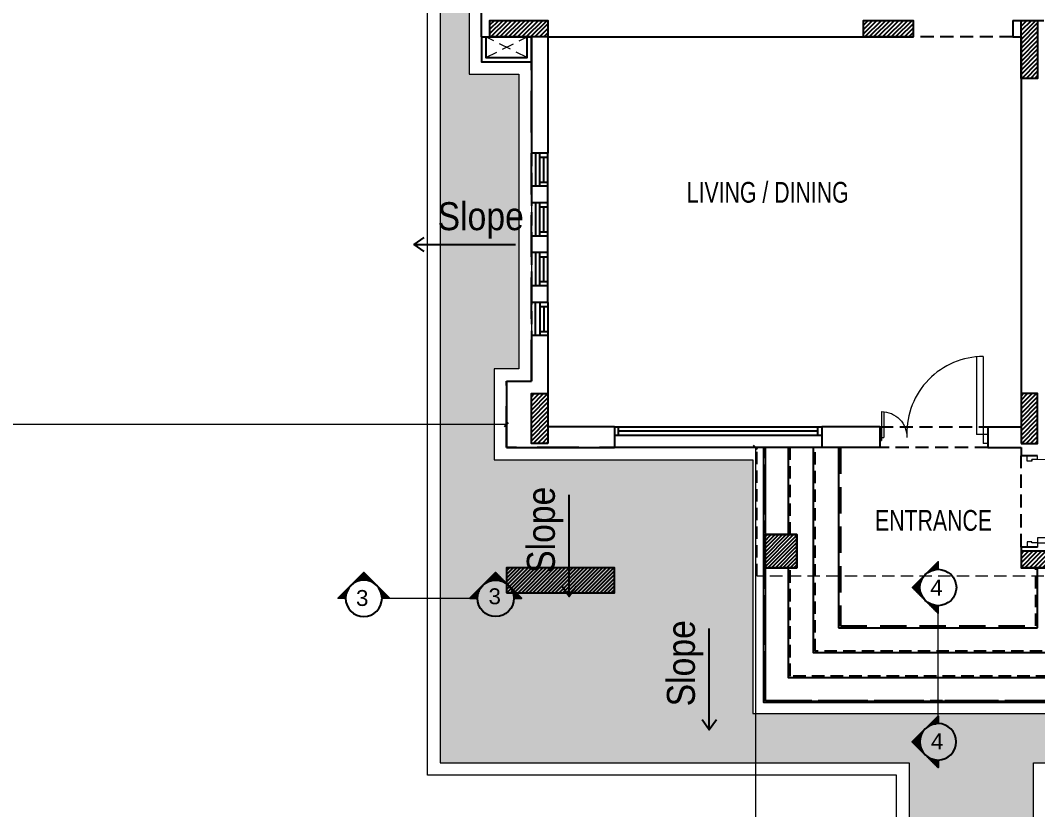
# Model space of a CAD drawing. Header units: centimetres. Extents: x 7997 to 116674, y 1017 to 13844.
# Drawn here: x 15858 to 17084, y 10489 to 11440 of the extents above; entities that cross this region are included whole.
import ezdxf
from ezdxf.enums import TextEntityAlignment as Align

# ---------------------------------------------------------------- set-up
doc = ezdxf.new("R2010")
doc.units = ezdxf.units.CM
doc.header["$LTSCALE"] = 200
doc.header["$PDMODE"] = 2
for name, pattern in [('A-106-Typical Floor Plan$0$HIDDEN', [0.375, 0.25, -0.125]), ('DASHED', [0.75, 0.5, -0.25]), ('DASHED2', [0.375, 0.25, -0.125]), ('HIDDEN2', [4.7625, 3.175, -1.5875]), ('PHANTOM', [109, 55, -8, 15, -8, 15, -8])]:
    doc.linetypes.add(name, pattern=pattern)
for name, color, linetype in [('A-100-TEXT-TLT', 3, 'Continuous'), ('A_SYMBOLS', 2, 'Continuous'), ('COL', 1, 'Continuous'), ('DIM', 11, 'Continuous'), ('DORWIN', 4, 'Continuous'), ('STEP', 7, 'Continuous'), ('STEPS', 7, 'Continuous'), ('WIN', 6, 'Continuous'), ('WINDOR', 6, 'Continuous'), ('Z-RUBBER', 8, 'Continuous')]:
    doc.layers.add(name, color=color, linetype=linetype)
for name, color, linetype, lineweight in [('FIXTURE', 6, 'Continuous', 13), ('HAT', 8, 'Continuous', 9), ('TEXT', 6, 'Continuous', 18), ('WALL', 3, 'Continuous', 25)]:
    doc.layers.add(name, color=color, linetype=linetype, lineweight=lineweight)
doc.styles.get("Standard").update_dxf_attribs({"font": 'arial.ttf'})
doc.styles.add('style8', font='swisscl.ttf', dxfattribs={"width": 0.8})
doc.styles.add('T1', font='times.ttf')
doc.styles.add('T2', font='')
doc.styles.add('text', font='BOD_I.TTF', dxfattribs={"width": 0.7})
doc.styles.add('TEXT-AXIS', font='sanss___.ttf', dxfattribs={"height": 0.25})
doc.styles.get('T2').set_extended_font_data('Elisia')
doc.dimstyles.new('NORMAL', dxfattribs={"dimtxt": 18, "dimasz": 5, "dimexe": 5, "dimexo": 5, "dimgap": 1, "dimtad": 0, "dimdec": 0, "dimdsep": 46, "dimtxsty": 'T2', "dimblk1": 'OBLIQUE', "dimblk2": 'OBLIQUE', "dimsah": 1, "dimcen": 0.09, "dimclrd": 4, "dimclre": 4, "dimclrt": 6, "dimadec": 0, "dimazin": 0, "dimtfac": 1, "dimtdec": 0, "dimtofl": 0, "dimtmove": 1, "dimatfit": 2, "dimldrblk": 'OPEN30', "dimfxl": 0, "dimtolj": 1, "dimtzin": 0, "dimlwd": 5, "dimlwe": 5, "dimarcsym": 0})
doc.dimstyles.get("Standard").update_dxf_attribs({"dimtxt": 0.18, "dimasz": 0.18, "dimexe": 0.18, "dimexo": 0.0625, "dimgap": 0.09, "dimtad": 0, "dimtih": 1, "dimtoh": 1, "dimdec": 4, "dimzin": 0, "dimdsep": 46, "dimtxsty": 'Standard', "dimcen": 0.09, "dimadec": 0, "dimazin": 0, "dimtfac": 1, "dimtdec": 4, "dimtofl": 0, "dimtmove": 0, "dimatfit": 3, "dimfxl": 0, "dimtolj": 1, "dimtzin": 0, "dimarcsym": 0})
pattern_1 = [(45, (-39757.2027, -54636.4848), (-2.65165043, 2.65165043), [])]

# ---------------------------------------------------------------- blocks, each defined once
blk = doc.blocks.new('01-PLOT LAYOUT-selattin')
at = {"layer": 'Defpoints', "color": 0, "linetype": 'DASHED2'}
blk.add_lwpolyline([(2809, 2044.4), (2393, 2044.4), (2393, 2349.9), (2081, 2349.9), (2081, 2429.9), (2111, 2429.9), (2111, 2844.9), (2051, 2844.9), (2051, 2934.9), (2061, 2934.9), (2061, 3034.9), (2051, 3034.9), (2051, 3124.9), (2111, 3124.9), (2111, 3529.9), (2081, 3529.9), (2081, 3609.9), (2211, 3609.9), (2211, 3579.9), (2701, 3579.9), (2701, 3689.9), (3021, 3689.9)], dxfattribs=at)
blk = doc.blocks.new('_OBLIQUE')
at = {"color": 0, "linetype": 'ByBlock'}
blk.add_line((-0.5, -0.5), (0.5, 0.5), dxfattribs=at)
blk = doc.blocks.new('*D1468')
at = {"layer": 'Defpoints', "color": 0, "transparency": 16777216}
for p in [(15130.6, 11465.4), (15130.6, 11464.1), (16413.6, 11465.4)]:
    blk.add_point(p, dxfattribs=at)
at = {"layer": 'DIM', "color": 4, "lineweight": 5, "transparency": 16777216}
for p, q in [((15130.6, 11464.1), (15717.9, 11464.1)), ((16413.6, 11464.1), (15826.2, 11464.1)), ((15130.6, 11460.4), (15130.6, 11459.1)), ((16413.6, 11460.4), (16413.6, 11459.1))]:
    blk.add_line(p, q, dxfattribs=at)
at = {"layer": 'DIM', "color": 4, "lineweight": 5, "transparency": 16777216, "xscale": 5, "yscale": 5, "zscale": 5, "rotation": 180}
blk.add_blockref('_OBLIQUE', (15130.6, 11464.1), dxfattribs=at)
at = {"layer": 'DIM', "color": 4, "lineweight": 5, "transparency": 16777216, "xscale": 5, "yscale": 5, "zscale": 5}
blk.add_blockref('_OBLIQUE', (16413.6, 11464.1), dxfattribs=at)
at = {"layer": 'DIM', "color": 6, "transparency": 16777216, "insert": (15772.1, 11464.1), "char_height": 40, "attachment_point": 5, "style": 'T1'}
blk.add_mtext('\\A1;1283', dxfattribs=at)
blk = doc.blocks.new('_Open30')
at = {"color": 0, "linetype": 'ByBlock', "lineweight": -2}
for p, q in [((-1, 0.27), (0, 0)), ((0, 0), (-1, -0.27)), ((0, 0), (-1, 0))]:
    blk.add_line(p, q, dxfattribs=at)
blk = doc.blocks.new('*D1469')
at = {"layer": 'Defpoints', "color": 0, "transparency": 16777216}
for p in [(15130.6, 10965.4), (16443.6, 10965.4), (15130.6, 10953.1)]:
    blk.add_point(p, dxfattribs=at)
at = {"layer": 'DIM', "color": 4, "lineweight": 5, "transparency": 16777216}
for p, q in [((15130.6, 10960.4), (15130.6, 10948.1)), ((16443.6, 10960.4), (16443.6, 10948.1)), ((15130.6, 10953.1), (15732.9, 10953.1)), ((16443.6, 10953.1), (15841.2, 10953.1))]:
    blk.add_line(p, q, dxfattribs=at)
at = {"layer": 'DIM', "color": 4, "lineweight": 5, "transparency": 16777216, "xscale": 5, "yscale": 5, "zscale": 5, "rotation": 180}
blk.add_blockref('_OBLIQUE', (15130.6, 10953.1), dxfattribs=at)
at = {"layer": 'DIM', "color": 4, "lineweight": 5, "transparency": 16777216, "xscale": 5, "yscale": 5, "zscale": 5}
blk.add_blockref('_OBLIQUE', (16443.6, 10953.1), dxfattribs=at)
at = {"layer": 'DIM', "color": 6, "transparency": 16777216, "insert": (15787.1, 10953.1), "char_height": 40, "attachment_point": 5, "style": 'T1'}
blk.add_mtext('\\A1;1313', dxfattribs=at)
blk = doc.blocks.new('*D1471')
at = {"layer": 'Defpoints', "color": 0, "transparency": 16777216}
for p in [(16753.6, 10925.4), (16743.6, 8899.4), (16753.6, 8899.4)]:
    blk.add_point(p, dxfattribs=at)
at = {"layer": 'DIM', "color": 4, "lineweight": 5, "transparency": 16777216}
for p, q in [((16748.6, 10925.4), (16738.6, 10925.4)), ((16743.6, 10925.4), (16743.6, 9970.7)), ((16743.6, 8899.4), (16743.6, 9854.1)), ((16748.6, 8899.4), (16738.6, 8899.4))]:
    blk.add_line(p, q, dxfattribs=at)
at = {"layer": 'DIM', "color": 4, "lineweight": 5, "transparency": 16777216, "xscale": 5, "yscale": 5, "zscale": 5}
for p, rotation in [((16743.6, 10925.4), 90), ((16743.6, 8899.4), 270)]:
    blk.add_blockref('_OBLIQUE', p, dxfattribs=dict(at, rotation=rotation))
at = {"layer": 'DIM', "color": 6, "transparency": 16777216, "insert": (16743.6, 9912.4), "char_height": 40, "attachment_point": 5, "rotation": 90, "style": 'T1'}
blk.add_mtext('\\A1;2026', dxfattribs=at)
blk = doc.blocks.new('D1')
at = {"layer": 'FIXTURE'}
for p, q in [((-11.17, 29.99), (-11.17, -4.5)), ((-8.17, 30.13), (-8.17, -8.5)), ((-6.17, -4.5), (-11.17, -4.5)), ((-6.17, -4.5), (-6.17, -8.5)), ((-6.17, -8.5), (-8.17, -8.5))]:
    blk.add_line(p, q, dxfattribs=at)
blk.add_arc((-8.05, -3.87), 34, 90.1982, 181.0554, dxfattribs=at)
blk = doc.blocks.new('A$C414D25BB')
at = {"layer": 'Z-RUBBER', "ltscale": 0.05}
h = blk.add_hatch(dxfattribs=at)
h.set_pattern_fill('ANSI31', color=256, style=0)
h.set_pattern_definition([(45, (-21734.0303, -7392.24753), (-0.08838834765, 0.08838834765), [])])
h.paths.add_polyline_path([(0.114, 0.0618, -5.138733), (0.1155, 0.0618), (0.1155, 0.0603), (0.1162, 0.0603), (0.1155, 0.0581), (0.1162, 0.0581), (0.1147, 0.0556), (0.1132, 0.0581), (0.114, 0.0581), (0.1132, 0.0603), (0.114, 0.0603)])
at = {"layer": 'FIXTURE'}
for p, q in [((0.8572, 0.9156), (0.8572, 0.1156)), ((0.9072, 0.9156), (0.8572, 0.9156)), ((0.9072, 0.1156), (0.9072, 0.9156)), ((0.1072, 0.1156), (0.0722, 0.1156)), ((0.0722, 0.1156), (0.0722, 0.0156)), ((0.1072, 0.1156), (0.1072, 0.0616)), ((0.8572, 0.1156), (0.9072, 0.1156)), ((0.9072, 0.1156), (0.9472, 0.1156)), ((0.9072, 0.1156), (0.9072, 0.0616)), ((0.9472, 0.1156), (0.9472, 0.0156)), ((0.1222, 0.0156), (0.0722, 0.0156)), ((0.1192, 0.0616), (0.1072, 0.0616)), ((0.1122, 0.0616), (0.1222, 0.0616)), ((0.1222, 0.0616), (0.1222, 0.0156)), ((0.9072, 0.0616), (0.8972, 0.0616)), ((0.8972, 0.0616), (0.8972, 0.0156)), ((0.8972, 0.0156), (0.9472, 0.0156))]:
    blk.add_line(p, q, dxfattribs=at)
blk.add_lwpolyline([(0.9055, 0.0616), (0.904, 0.0616)], dxfattribs=at)
blk.add_arc((0.9072, 0.1156), 0.8, 90, 180, dxfattribs=at)
blk = doc.blocks.new('05-GF COLUMNS-Essa', base_point=(34188.1, 8657))
at = {"layer": 'COL', "ltscale": 0.05}
h = blk.add_hatch(dxfattribs=at)
h.set_pattern_fill('ANSI31', color=8, scale=30)
h.set_pattern_definition(pattern_1)
h.paths.add_polyline_path([(35208.1, 10172), (35228.1, 10172), (35228.1, 10112), (35208.1, 10112)])
h = blk.add_hatch(dxfattribs=at)
h.set_pattern_fill('ANSI31', color=8, scale=30)
h.set_pattern_definition(pattern_1)
h.paths.add_polyline_path([(34808.1, 10042), (34828.1, 10042), (34828.1, 10102), (34808.1, 10102)])
h = blk.add_hatch(dxfattribs=at)
h.set_pattern_fill('ANSI31', color=8, scale=30, angle=-90)
h.set_pattern_definition([(315, (-30460.432, 84037.2598), (2.65165043, 2.65165043), [])])
h.paths.add_polyline_path([(34238.1, 10062), (34238.1, 10002), (34218.1, 10002), (34218.1, 10062)])
h = blk.add_hatch(dxfattribs=at)
h.set_pattern_fill('ANSI31', color=8, scale=30)
h.set_pattern_definition(pattern_1)
h.paths.add_polyline_path([(35208.1, 9677), (35228.1, 9677), (35228.1, 9737), (35208.1, 9737)])
h = blk.add_hatch(dxfattribs=at)
h.set_pattern_fill('ANSI31', color=8, scale=30)
h.set_pattern_definition(pattern_1)
h.paths.add_polyline_path([(34808.1, 9587), (34828.1, 9587), (34828.1, 9657), (34808.1, 9657)])
h = blk.add_hatch(dxfattribs=at)
h.set_pattern_fill('ANSI31', color=8, scale=30)
h.set_pattern_definition(pattern_1)
h.paths.add_polyline_path([(34238.1, 9587), (34168.1, 9587), (34168.1, 9607), (34238.1, 9607)])
h = blk.add_hatch(dxfattribs=at)
h.set_pattern_fill('ANSI31', color=8, scale=30)
h.set_pattern_definition(pattern_1)
h.paths.add_polyline_path([(34238.1, 9327), (34168.1, 9327), (34168.1, 9347), (34238.1, 9347)])
h = blk.add_hatch(dxfattribs=at)
h.set_pattern_fill('ANSI31', color=8, scale=30)
h.set_pattern_definition([(45, (84403.0126, 12699.296), (-2.65165043, 2.65165043), [])])
h.paths.add_polyline_path([(34678.1, 9327), (34618.1, 9327), (34618.1, 9347), (34678.1, 9347)])
h = blk.add_hatch(dxfattribs=at)
h.set_pattern_fill('ANSI31', color=8, scale=30)
h.set_pattern_definition(pattern_1)
h.paths.add_polyline_path([(34808.1, 9347), (34828.1, 9347), (34828.1, 9277), (34808.1, 9277)])
h = blk.add_hatch(dxfattribs=at)
h.set_pattern_fill('ANSI31', color=8, scale=30)
h.set_pattern_definition(pattern_1)
h.paths.add_polyline_path([(35208.1, 9347), (35228.1, 9347), (35228.1, 9287), (35208.1, 9287)])
h = blk.add_hatch(dxfattribs=at)
h.set_pattern_fill('ANSI31', color=8, scale=30)
h.set_pattern_definition(pattern_1)
h.paths.add_polyline_path([(34238.1, 8837), (34218.1, 8837), (34218.1, 8897), (34238.1, 8897)])
h = blk.add_hatch(dxfattribs=at)
h.set_pattern_fill('ANSI31', color=8, scale=30)
h.set_pattern_definition(pattern_1)
h.paths.add_polyline_path([(34808.1, 8837), (34828.1, 8837), (34828.1, 8897), (34808.1, 8897)])
h = blk.add_hatch(dxfattribs=at)
h.set_pattern_fill('ANSI31', color=8, scale=30)
h.set_pattern_definition(pattern_1)
h.paths.add_polyline_path([(35228.1, 8687), (35208.1, 8687), (35208.1, 8747), (35228.1, 8747)])
h = blk.add_hatch(dxfattribs=at)
h.set_pattern_fill('ANSI31', color=8, scale=30)
h.set_pattern_definition(pattern_1)
h.paths.add_polyline_path([(34808.1, 8707), (34808.1, 8687), (34868.1, 8687), (34868.1, 8707)])
at = {"layer": 'DIM'}
h = blk.add_hatch(dxfattribs=at)
h.set_pattern_fill('ANSI31', color=8)
h.set_pattern_definition([(45, (34498.055, 8687.002), (-2.24506, 2.24506), [])])
h.paths.add_polyline_path([(34498.1, 8687), (34538.1, 8687), (34538.1, 8727), (34498.1, 8727)])
h = blk.add_hatch(dxfattribs=at)
h.set_pattern_fill('ANSI31', color=8)
h.set_pattern_definition([(45, (34188.055, 8657.002), (-2.245064, 2.245064), [])])
h.paths.add_polyline_path([(34188.1, 8657), (34318.1, 8657), (34318.1, 8687), (34188.1, 8687)])
at = {"layer": 'COL'}
for points in [[(35208.1, 10172), (35228.1, 10172), (35228.1, 10112), (35208.1, 10112)], [(34808.1, 10042), (34828.1, 10042), (34828.1, 10102), (34808.1, 10102)], [(34238.1, 10062), (34238.1, 10002), (34218.1, 10002), (34218.1, 10062)], [(35208.1, 9677), (35228.1, 9677), (35228.1, 9737), (35208.1, 9737)], [(34808.1, 9587), (34828.1, 9587), (34828.1, 9657), (34808.1, 9657)], [(34238.1, 9587), (34168.1, 9587), (34168.1, 9607), (34238.1, 9607)], [(34238.1, 9327), (34168.1, 9327), (34168.1, 9347), (34238.1, 9347)], [(34678.1, 9327), (34618.1, 9327), (34618.1, 9347), (34678.1, 9347)], [(34808.1, 9347), (34828.1, 9347), (34828.1, 9277), (34808.1, 9277)], [(35208.1, 9347), (35228.1, 9347), (35228.1, 9287), (35208.1, 9287)], [(34238.1, 8837), (34218.1, 8837), (34218.1, 8897), (34238.1, 8897)], [(34808.1, 8837), (34828.1, 8837), (34828.1, 8897), (34808.1, 8897)], [(35228.1, 8687), (35208.1, 8687), (35208.1, 8747), (35228.1, 8747)], [(34498.1, 8687), (34538.1, 8687), (34538.1, 8727), (34498.1, 8727)], [(34808.1, 8707), (34808.1, 8687), (34868.1, 8687), (34868.1, 8707)], [(34188.1, 8657), (34318.1, 8657), (34318.1, 8687), (34188.1, 8687)]]:
    blk.add_lwpolyline(points, close=True, dxfattribs=at)
blk = doc.blocks.new('02-GROUND FLOOR PLAN-selattin', base_point=(28755.4, 25545.3))
at = {"layer": 'HAT', "linetype": 'DASHED', "ltscale": 0.15}
for p, q in [((27710.4, 24665.3), (27660.4, 24690.3)), ((27660.4, 24665.3), (27710.4, 24690.3)), ((27987.4, 24040.3), (27987.4, 24195.3)), ((28625.4, 24040.3), (27987.4, 24040.3))]:
    blk.add_line(p, q, dxfattribs=at)
at = {"layer": 'STEPS', "color": 8, "linetype": 'HIDDEN2', "ltscale": 0.025}
for p, q in [((28295.4, 24690.3), (28175.4, 24690.3)), ((27715.4, 24550.3), (27715.4, 24330.3)), ((28135.4, 24220.3), (28265.4, 24220.3)), ((28265.4, 24195.3), (28135.4, 24195.3)), ((28305.4, 24075.3), (28305.4, 24185.3))]:
    blk.add_line(p, q, dxfattribs=at)
at = {"layer": 'STEPS'}
for p, q in [((28085.4, 24195.3), (28085.4, 23977.8)), ((28325.4, 23977.8), (28325.4, 24050.3)), ((28085.4, 23977.8), (28325.4, 23977.8))]:
    blk.add_line(p, q, dxfattribs=at)
at = {"layer": 'STEPS', "color": 8, "linetype": 'HIDDEN2', "ltscale": 0.05}
for p, q in [((28087.9, 24195.3), (28087.9, 23980.3)), ((28087.9, 23980.3), (28323.4, 23980.3))]:
    blk.add_line(p, q, dxfattribs=at)
at = {"layer": 'STEPS'}
for points in [[(28415.4, 24050.3), (28415.4, 23887.8), (27995.4, 23887.8), (27995.4, 24195.3)], [(28025.4, 24090.3), (28025.4, 24195.3)], [(28355.4, 24050.3), (28355.4, 23947.8), (28055.4, 23947.8), (28055.4, 24195.3)], [(28385.4, 24050.3), (28385.4, 23917.8), (28025.4, 23917.8), (28025.4, 24050.3)]]:
    blk.add_lwpolyline(points, dxfattribs=at)
at = {"layer": 'WALL', "ltscale": 150}
for p, q in [((27655.4, 24690.3), (27655.4, 24780.3)), ((27685.4, 24275.3), (27685.4, 24195.3))]:
    blk.add_line(p, q, dxfattribs=at)
at = {"layer": 'WALL'}
for p, q in [((28175.4, 24710.3), (28175.4, 24690.3)), ((28295.4, 24710.3), (28332.9, 24710.3)), ((28295.4, 24710.3), (28295.4, 24690.3)), ((27655.4, 24690.3), (27715.4, 24690.3)), ((27715.4, 24690.3), (27715.4, 24550.3)), ((27735.4, 24690.3), (27735.4, 24550.3)), ((27735.4, 24690.3), (28175.4, 24690.3)), ((28295.4, 24690.3), (28305.4, 24690.3)), ((28305.4, 24690.3), (28305.4, 24220.3)), ((27735.4, 24550.3), (27715.4, 24550.3)), ((27735.4, 24510.3), (27715.4, 24510.3)), ((27715.4, 24510.3), (27715.4, 24490.3)), ((27735.4, 24490.3), (27735.4, 24510.3)), ((27735.4, 24490.3), (27715.4, 24490.3)), ((27735.4, 24450.3), (27715.4, 24450.3)), ((27715.4, 24450.3), (27715.4, 24430.3)), ((27735.4, 24430.3), (27735.4, 24450.3)), ((27735.4, 24430.3), (27715.4, 24430.3)), ((27735.4, 24390.3), (27715.4, 24390.3)), ((27715.4, 24390.3), (27715.4, 24370.3)), ((27735.4, 24370.3), (27735.4, 24390.3)), ((27735.4, 24370.3), (27715.4, 24370.3)), ((27715.4, 24330.3), (27715.4, 24275.3)), ((27735.4, 24330.3), (27715.4, 24330.3)), ((27735.4, 24330.3), (27735.4, 24220.3)), ((27685.4, 24275.3), (27715.4, 24275.3)), ((27815.4, 24220.3), (27735.4, 24220.3)), ((27815.4, 24220.3), (27815.4, 24195.3)), ((28135.4, 24220.3), (28065.4, 24220.3)), ((28065.4, 24220.3), (28065.4, 24195.3)), ((28135.4, 24220.3), (28135.4, 24195.3)), ((28265.4, 24220.3), (28305.4, 24220.3)), ((28265.4, 24220.3), (28265.4, 24195.3)), ((27685.4, 24195.3), (27815.4, 24195.3)), ((28135.4, 24195.3), (28065.4, 24195.3)), ((28265.4, 24195.3), (28305.4, 24195.3)), ((28305.4, 24195.3), (28305.4, 24185.3)), ((28325.4, 24185.3), (28305.4, 24185.3)), ((28305.4, 24075.3), (28305.4, 24050.3)), ((28325.4, 24075.3), (28305.4, 24075.3)), ((28405.4, 24050.3), (28305.4, 24050.3))]:
    blk.add_line(p, q, dxfattribs=at)
at = {"layer": 'WALL', "color": 8, "linetype": 'A-106-Typical Floor Plan$0$HIDDEN', "ltscale": 0.3}
blk.add_line((28323.4, 23980.3), (28323.4, 24050.3), dxfattribs=at)
for points in [[(28413.4, 24050.3), (28413.4, 23889.8), (27997.4, 23889.8), (27997.4, 24195.3)], [(28027.4, 24090.3), (28027.4, 24195.3)], [(28353.4, 24050.3), (28353.4, 23949.8), (28057.4, 23949.8), (28057.4, 24195.3)], [(28383.4, 24050.3), (28383.4, 23919.8), (28027.4, 23919.8), (28027.4, 24050.3)]]:
    blk.add_lwpolyline(points, dxfattribs=at)
at = {"layer": 'WALL'}
blk.add_lwpolyline([(28035.4, 24050.3), (27995.4, 24050.3), (27995.4, 24090.3), (28035.4, 24090.3)], close=True, dxfattribs=at)
at = {"layer": 'WIN'}
for points in [[(27655.4, 24690.3), (27655.4, 24660.3), (27715.4, 24660.3), (27715.4, 24690.3)], [(27660.4, 24690.3), (27660.4, 24665.3), (27710.4, 24665.3), (27710.4, 24690.3)]]:
    blk.add_lwpolyline(points, dxfattribs=at)
at = {"layer": 'WINDOR'}
for p, q in [((27720.4, 24550.3), (27720.4, 24510.3)), ((27725.4, 24510.3), (27725.4, 24550.3)), ((27725.4, 24545.3), (27735.4, 24545.3)), ((27730.4, 24515.3), (27730.4, 24545.3)), ((27735.4, 24510.3), (27735.4, 24550.3)), ((27735.4, 24510.3), (27735.4, 24550.3)), ((27725.4, 24515.3), (27735.4, 24515.3)), ((27720.4, 24490.3), (27720.4, 24450.3)), ((27725.4, 24450.3), (27725.4, 24490.3)), ((27735.4, 24450.3), (27735.4, 24490.3)), ((27735.4, 24450.3), (27735.4, 24490.3)), ((27725.4, 24485.3), (27735.4, 24485.3)), ((27730.4, 24455.3), (27730.4, 24485.3)), ((27725.4, 24455.3), (27735.4, 24455.3)), ((27720.4, 24430.3), (27720.4, 24390.3)), ((27725.4, 24390.3), (27725.4, 24430.3)), ((27735.4, 24390.3), (27735.4, 24430.3)), ((27735.4, 24390.3), (27735.4, 24430.3)), ((27725.4, 24425.3), (27735.4, 24425.3)), ((27730.4, 24395.3), (27730.4, 24425.3)), ((27725.4, 24395.3), (27735.4, 24395.3)), ((27720.4, 24330.3), (27720.4, 24370.3)), ((27725.4, 24370.3), (27725.4, 24330.3)), ((27735.4, 24370.3), (27735.4, 24330.3)), ((27735.4, 24370.3), (27735.4, 24330.3)), ((27725.4, 24365.3), (27735.4, 24365.3)), ((27730.4, 24365.3), (27730.4, 24335.3)), ((27725.4, 24335.3), (27735.4, 24335.3)), ((27815.4, 24220.3), (28065.4, 24220.3)), ((27815.4, 24210.3), (28065.4, 24210.3)), ((27820.4, 24210.3), (27820.4, 24220.3)), ((27820.4, 24215.3), (28060.4, 24215.3)), ((28060.4, 24210.3), (28060.4, 24220.3)), ((28065.4, 24195.3), (27815.4, 24195.3))]:
    blk.add_line(p, q, dxfattribs=at)
at = {"color": 6, "ltscale": 2}
blk.add_blockref('05-GF COLUMNS-Essa', (27685.4, 24020.3), dxfattribs=at)
at = {"layer": 'DORWIN'}
for p, xscale, yscale, zscale in [((28282.1, 24223.1), 2.720354094101387, 2.720354094101387, 2.720354094101387), ((28129.8, 24211.3), -0.9067847064499407, 0.9067847064499407, 0.9067847064499407)]:
    blk.add_blockref('D1', p, dxfattribs=dict(at, xscale=xscale, yscale=yscale, zscale=zscale))
at = {"layer": 'WALL', "color": 0, "xscale": 125.7142855977901, "yscale": 125.7142855977901, "zscale": 125.7142855977901, "rotation": 270}
blk.add_blockref('A$C414D25BB', (28310.8, 24194.4), dxfattribs=at)
at = {"layer": 'TEXT', "style": 'style8'}
for s, p in [('LIVING / DINING', (27902.6, 24490.5)), ('ENTRANCE', (28129.5, 24095))]:
    blk.add_text(s, height=25, dxfattribs=at).set_placement(p)
blk = doc.blocks.new('*X371')
at = {"color": 0}
for p, q in [((77.61, 120.75), (78.93, 120.75)), ((77.79, 120.94), (78.93, 120.94)), ((77.98, 121.12), (78.93, 121.12)), ((78.17, 121.31), (78.93, 121.31)), ((78.36, 121.5), (78.93, 121.5)), ((78.54, 121.69), (78.93, 121.69)), ((78.73, 121.88), (78.93, 121.88)), ((78.92, 122.06), (78.93, 122.06)), ((74.23, 117.38), (74.28, 117.38)), ((74.42, 117.56), (74.43, 117.56)), ((74.61, 117.75), (74.61, 117.75)), ((74.79, 117.94), (74.8, 117.94)), ((74.98, 118.12), (75, 118.12)), ((75.17, 118.31), (75.23, 118.31)), ((75.36, 118.5), (75.48, 118.5)), ((75.54, 118.69), (75.77, 118.69)), ((75.73, 118.88), (76.09, 118.88)), ((75.92, 119.06), (76.47, 119.06)), ((76.11, 119.25), (76.94, 119.25)), ((76.29, 119.44), (77.58, 119.44)), ((76.48, 119.62), (78.93, 119.62)), ((76.67, 119.81), (78.93, 119.81)), ((76.86, 120), (78.93, 120)), ((77.04, 120.19), (78.93, 120.19)), ((77.23, 120.38), (78.93, 120.38)), ((77.42, 120.56), (78.93, 120.56)), ((70.86, 114), (72.95, 114)), ((71.04, 114.19), (72.96, 114.19)), ((71.23, 114.38), (72.98, 114.38)), ((71.42, 114.56), (73.01, 114.56)), ((71.61, 114.75), (73.05, 114.75)), ((71.79, 114.94), (73.09, 114.94)), ((71.98, 115.12), (73.13, 115.12)), ((72.17, 115.31), (73.18, 115.31)), ((72.36, 115.5), (73.24, 115.5)), ((72.54, 115.69), (73.31, 115.69)), ((72.73, 115.88), (73.38, 115.88)), ((72.92, 116.06), (73.46, 116.06)), ((73.11, 116.25), (73.55, 116.25)), ((73.29, 116.44), (73.65, 116.44)), ((73.48, 116.62), (73.76, 116.62)), ((73.67, 116.81), (73.87, 116.81)), ((73.86, 117), (73.99, 117)), ((74.04, 117.19), (74.13, 117.19)), ((70.48, 113.62), (72.93, 113.62)), ((70.6, 113.44), (72.93, 113.44)), ((70.67, 113.81), (72.94, 113.81)), ((70.79, 113.25), (72.94, 113.25)), ((70.98, 113.06), (72.96, 113.06)), ((71.16, 112.88), (72.98, 112.88)), ((71.35, 112.69), (73, 112.69)), ((71.54, 112.5), (73.03, 112.5)), ((71.73, 112.31), (73.07, 112.31)), ((71.91, 112.12), (73.11, 112.12)), ((72.1, 111.94), (73.16, 111.94)), ((72.29, 111.75), (73.22, 111.75)), ((72.48, 111.56), (73.29, 111.56)), ((72.66, 111.38), (73.36, 111.38)), ((72.85, 111.19), (73.43, 111.19)), ((73.04, 111), (73.52, 111)), ((73.23, 110.81), (73.61, 110.81)), ((73.41, 110.62), (73.72, 110.62)), ((73.6, 110.44), (73.83, 110.44)), ((73.79, 110.25), (73.95, 110.25)), ((73.98, 110.06), (74.08, 110.06)), ((74.16, 109.88), (74.22, 109.88)), ((74.35, 109.69), (74.38, 109.69)), ((74.54, 109.5), (74.54, 109.5)), ((74.73, 109.31), (74.73, 109.31)), ((74.91, 109.12), (74.93, 109.12)), ((75.1, 108.94), (75.15, 108.94)), ((75.29, 108.75), (75.39, 108.75)), ((75.48, 108.56), (75.66, 108.56)), ((75.66, 108.38), (75.97, 108.38)), ((75.85, 108.19), (76.33, 108.19)), ((76.04, 108), (76.76, 108)), ((76.23, 107.81), (77.32, 107.81)), ((76.41, 107.62), (78.3, 107.62)), ((76.6, 107.44), (78.93, 107.44)), ((76.79, 107.25), (78.93, 107.25)), ((76.98, 107.06), (78.93, 107.06)), ((77.16, 106.88), (78.93, 106.88)), ((77.35, 106.69), (78.93, 106.69)), ((77.54, 106.5), (78.93, 106.5)), ((77.73, 106.31), (78.93, 106.31)), ((77.91, 106.12), (78.93, 106.12)), ((78.1, 105.94), (78.93, 105.94)), ((78.29, 105.75), (78.93, 105.75)), ((78.48, 105.56), (78.93, 105.56)), ((78.66, 105.38), (78.93, 105.38)), ((78.85, 105.19), (78.93, 105.19))]:
    blk.add_line(p, q, dxfattribs=at)
blk = doc.blocks.new('A$C653C49EA')
at = {"layer": 'STEP'}
blk.add_lwpolyline([(0.849, 3, -1), (0.849, 4.2), (0.849, 4.449), (0, 3.6), (0.849, 2.751), (0.849, 3)], format="xyb", dxfattribs=at)
at = {"layer": 'STEP', "linetype": 'PHANTOM', "const_width": 0.04}
blk.add_lwpolyline([(0.849, 3), (0.849, 0)], dxfattribs=at)
at = {"layer": 'STEP'}
blk.add_circle((0.849, 3.6), 0.6, dxfattribs=at)
at = {"layer": 'STEP', "xscale": 0.1000000000000227, "yscale": 0.1000000000000227, "zscale": 0.1000000000000227}
blk.add_blockref('*X371', (-7.045, -7.759), dxfattribs=at)

msp = doc.modelspace()

# ---------------------------------------------------------------- linework, layer by layer
at = {"layer": 'HAT', "color": 8}
for points in [[(16454.9685, 8924.3622), (16454.9685, 9319.5905, -0.385446785), (16913.5736, 9734.8159), (16913.5736, 10530.3622), (16348.5736, 10530.3622), (16348.5736, 11664.8622), (16188.5736, 11664.8622), (16188.5736, 12458.3622), (17633.5736, 12458.3622), (17633.5736, 10530.3622), (17093.5736, 10530.3622), (17093.5736, 9734.8159), (17793.5736, 9734.8159)], [(17793.5736, 9719.8159), (17078.5736, 9719.8159), (17078.5736, 10545.3622), (17618.5736, 10545.3622), (17618.5736, 12443.3622), (16203.5736, 12443.3622), (16203.5736, 11679.8622), (16363.5736, 11679.8622), (16363.5736, 10545.3622), (16928.5736, 10545.3622), (16928.5736, 9719.5635, 0.39466166), (16469.9685, 9318.8397), (16469.9685, 8924.3622)]]:
    msp.add_lwpolyline(points, format="xyb", dxfattribs=at)

# ---------------------------------------------------------------- block references
at = {"layer": 'DIM', "linetype": 'Continuous'}
msp.add_blockref('01-PLOT LAYOUT-selattin', (14362.5823, 8575.4489), dxfattribs=at)

# ---------------------------------------------------------------- texts
at = {"layer": 'TEXT', "style": 'TEXT-AXIS'}
msp.add_text('4', height=19.1953, dxfattribs=at).set_placement((16962.4536, 10571.3254), align=Align.MIDDLE_CENTER)

# ---------------------------------------------------------------- dimensions: what is measured, and where the dimension line sits
at = {"layer": 'DIM'}
for base, p1, p2, picture, middle in [((15130.5736, 11464.1106), (16413.5736, 11465.3622), (15130.5736, 11465.3622), '*D1468', (15772.0736, 11464.1106)), ((15130.5736, 10953.1381), (16443.5736, 10965.3622), (15130.5736, 10965.3622), '*D1469', (15787.0736, 10953.1381))]:
    dim = msp.add_linear_dim(base=base, p1=p1, p2=p2, dimstyle='NORMAL', override={"dimtxt": 40, "dimtxsty": 'T1'}, dxfattribs=at)
    dim.commit()
    dim.dimension.update_dxf_attribs({"geometry": picture, "text_midpoint": middle})
dim = msp.add_linear_dim(base=(16743.597, 8899.3622), p1=(16753.5736, 10925.3622), p2=(16753.5736, 8899.3622), angle=90, dimstyle='NORMAL', override={"dimtxt": 40, "dimtxsty": 'T1'}, dxfattribs=at)
dim.commit()
dim.dimension.update_dxf_attribs({"geometry": '*D1471', "text_midpoint": (16743.597, 9912.3622)})

# ---------------------------------------------------------------- next in the draw order: block references
at = {"layer": 'DIM', "linetype": 'Continuous'}
msp.add_blockref('02-GROUND FLOOR PLAN-selattin', (17513.5736, 12275.3622), dxfattribs=at)

# ---------------------------------------------------------------- next in the draw order: hatches: boundary and pattern name
at = {"layer": 'DIM'}
h = msp.add_hatch(dxfattribs=at)
h.set_pattern_fill('AR-HBONE', color=6, scale=0.15, style=0)
h.set_pattern_definition([(45, (-1324.852, -5411.261), (0, 21.552615), [45.72, -15.24]), (135, (-1314.075, -5400.485), (2e-15, 21.552615), [45.72, -15.24])])
h.paths.add_polyline_path([(17078.5736, 10545.3622), (17618.5736, 10545.3622), (17618.5736, 12443.3622), (16203.5736, 12443.3622), (16203.5736, 11679.8622), (16363.5736, 11679.8622), (16363.5736, 10545.3622), (16928.5736, 10545.3622), (16928.5736, 9719.5635), (17078.5736, 9719.8159)])
h.paths.add_polyline_path([(16740.5736, 10604.8622), (16740.5736, 10910.3622), (16428.5736, 10910.3622), (16428.5736, 11020.3622), (16458.5736, 11020.3622), (16458.5736, 11375.3622), (16398.5736, 11375.3622), (16398.5736, 11744.8622), (16268.5736, 11744.8622), (16268.5736, 12198.3622), (16428.5736, 12198.3622), (16428.5736, 12290.3622), (16828.5736, 12290.3622), (16828.5736, 12378.3622), (17078.5736, 12378.3622), (17078.5736, 12280.3622), (17368.5736, 12280.3622), (17368.5736, 12310.3622), (17528.5736, 12310.3622), (17528.5736, 12150.3622), (17498.5736, 12150.3622), (17498.5736, 10895.3622), (17528.5736, 10895.3622), (17528.5736, 10735.3622), (17368.5736, 10735.3622), (17368.5736, 10765.3622), (17186.5736, 10765.3622), (17186.5736, 10604.8622)], flags=16)

# ---------------------------------------------------------------- next in the draw order: linework, layer by layer
at = {"layer": 'HAT', "color": 8}
for points in [[(17368.5736, 12280.3622), (17078.5736, 12280.3622), (17078.5736, 12378.3622), (16828.5736, 12378.3622), (16828.5736, 12290.3622), (16428.5736, 12290.3622), (16428.5736, 12198.3622), (16268.5736, 12198.3622), (16268.5736, 11744.8622), (16398.5736, 11744.8622), (16398.5736, 11375.3622), (16458.5736, 11375.3622), (16458.5736, 11020.3622), (16428.5736, 11020.3622), (16428.5736, 10910.3622), (16740.5736, 10910.3622), (16740.5736, 10604.8622), (17186.5736, 10604.8622)], [(17383.5736, 12265.3622), (17063.5736, 12265.3622), (17063.5736, 12363.3622), (16843.5736, 12363.3622), (16843.5736, 12275.3622), (16443.5736, 12275.3622), (16443.5736, 12183.3622), (16283.5736, 12183.3622), (16283.5736, 11759.8622), (16413.5736, 11759.8622), (16413.5736, 11390.3622), (16473.5736, 11390.3622), (16473.5736, 11005.3622), (16443.5736, 11005.3622), (16443.5736, 10925.3622), (16755.5736, 10925.3622), (16755.5736, 10619.8622), (17171.5736, 10619.8622)]]:
    msp.add_lwpolyline(points, dxfattribs=at)

# ---------------------------------------------------------------- next in the draw order: block references
at = {"layer": 'A_SYMBOLS', "zscale": 36.5625}
for p, xscale, yscale, rotation in [((16932.4991, 10625.0469), 36.5625, 36.5625, 359.947539947867), ((16403.3022, 10774.6712), -36.5625, 36.5625, 90), ((16298.9233, 10774.6712), 36.5625, 36.5625, 270), ((16932.6207, 10702.2737), -36.5625, 36.56249999999999, 179.9475399478671)]:
    msp.add_blockref('A$C653C49EA', p, dxfattribs=dict(at, xscale=xscale, yscale=yscale, rotation=rotation))

# ---------------------------------------------------------------- next in the draw order: texts
at = {"layer": 'A-100-TEXT-TLT', "ltscale": 500, "style": 'text', "width": 0.9}
msp.add_text(' Slope', height=33.75, dxfattribs=at).set_placement((16349.3037, 11187.3937, 0.6816))
for p in [(16501.8794, 10762.9923, 0.6816), (16670.6077, 10602.0746, 0.6816)]:
    msp.add_text(' Slope', height=33.75, rotation=90, dxfattribs=at).set_placement(p)
at = {"layer": 'TEXT', "style": 'TEXT-AXIS'}
for s, p in [('4', (16961.6567, 10756.4912)), ('3', (16269.739, 10744.0003)), ('3', (16429.4071, 10746.0301))]:
    msp.add_text(s, height=19.1953, dxfattribs=at).set_placement(p, align=Align.MIDDLE_CENTER)

# ---------------------------------------------------------------- next in the draw order: leaders
at = {"layer": 'A-100-TEXT-TLT', "ltscale": 500}
for points in [[(16332.2275, 11170.0304), (16454.478, 11170.0304)], [(16519.2426, 10745.9161), (16519.2426, 10868.1666)], [(16687.971, 10584.9984), (16687.971, 10707.2489)]]:
    msp.add_leader(points, dimstyle='Standard', override={"dimasz": 12, "dimgap": 0.09, "dimtad": 0, "dimldrblk": 'Open90', "dimfxl": 0.05, "dimfxlon": 1, "dimarcsym": 2}, dxfattribs=at)

doc.saveas('drawing.dxf')
